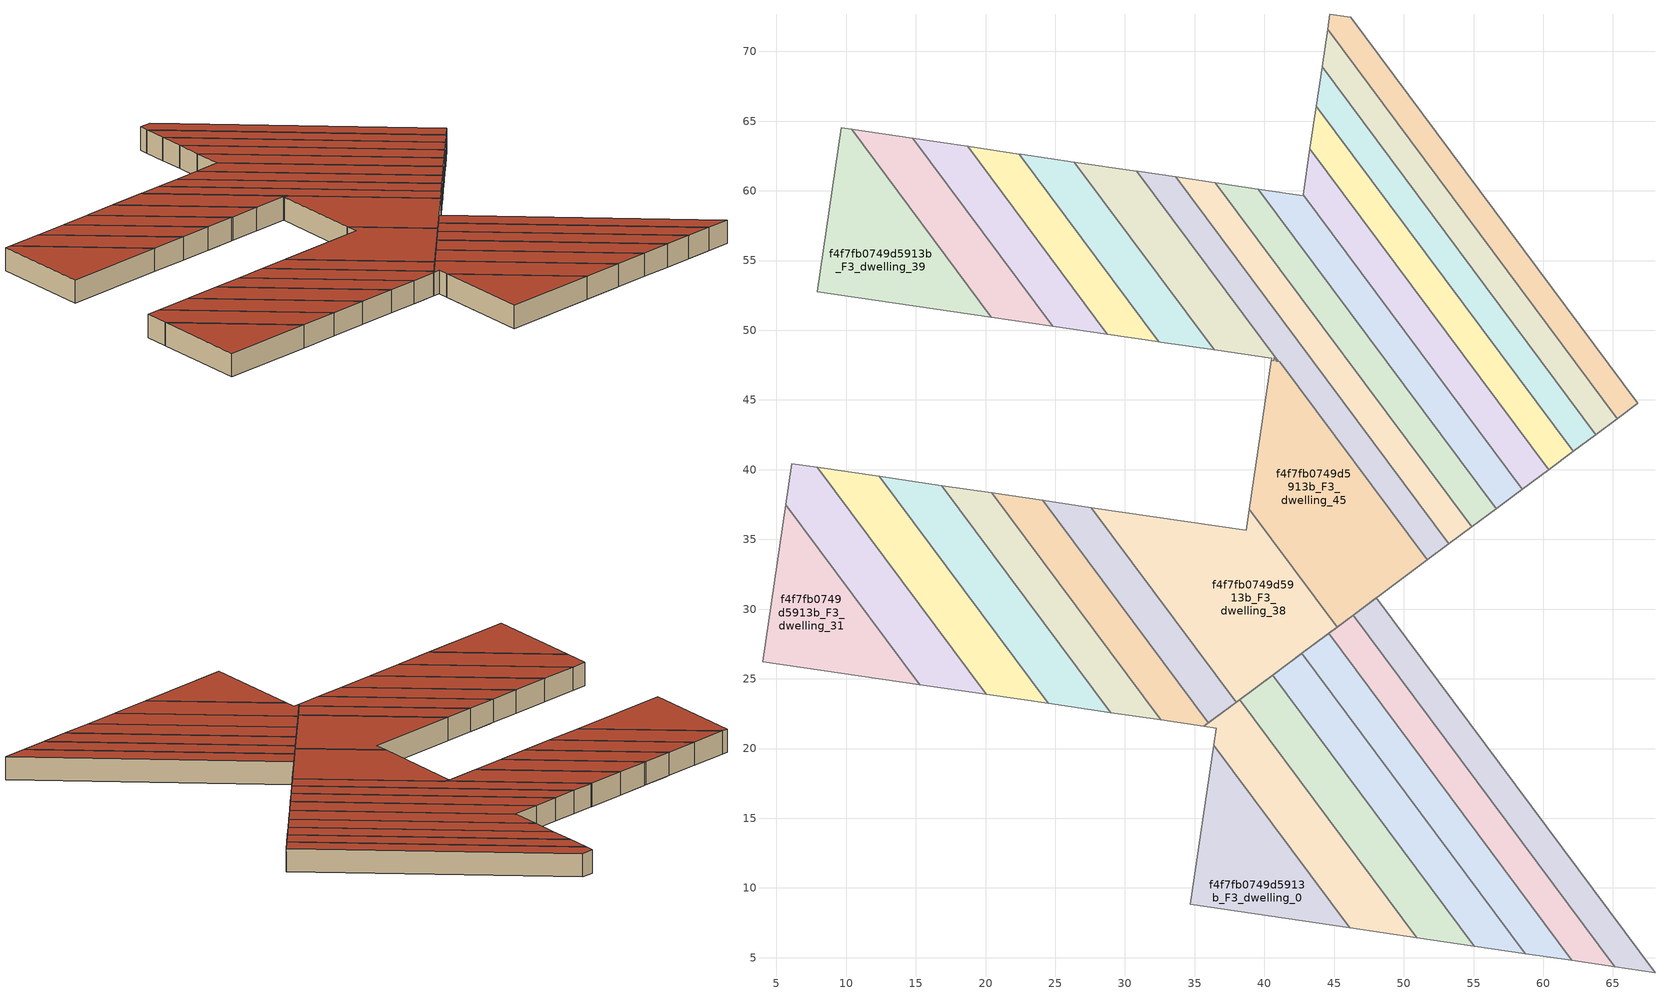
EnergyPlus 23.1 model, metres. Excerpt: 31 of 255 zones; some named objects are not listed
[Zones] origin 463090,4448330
f4f7fb0749d5913b_F3_dwelling_0
 floor to f4f7fb0749d5913b_F2_dwelling_0 (EU_floor_Construction): 36.33,20.07 45.93,7.17 34.66,8.82 z9
 floor to f4f7fb0749d5913b_F2_dwelling_1 (EU_floor_Construction): 36.35,20.25 46.11,7.14 45.93,7.17 36.33,20.07 z9
 wall adiabatic (EU_wall_Construction): 36.35,20.25 34.66,8.82 46.11,7.14 z9:12
 wall to f4f7fb0749d5913b_F3_dwelling_1 (EU_wall_Construction): 46.11,7.14 36.35,20.25 z9:12
 roof outside (EU_roof_Construction): 46.11,7.14 36.35,20.25 34.66,8.82 z12
f4f7fb0749d5913b_F3_dwelling_1
 floor to f4f7fb0749d5913b_F2_dwelling_1 (EU_floor_Construction): 38.07,23.39 50.67,6.47 46.11,7.14 36.35,20.25 36.53,21.47 35.66,21.6 z9
 floor to f4f7fb0749d5913b_F2_dwelling_2 (EU_floor_Construction): 38.23,23.51 50.94,6.43 50.67,6.47 38.07,23.39 z9
 wall adiabatic (EU_wall_Construction): 38.23,23.51 35.66,21.6 36.53,21.47 36.35,20.25 / 46.11,7.14 50.94,6.43 z9:12
 wall to f4f7fb0749d5913b_F3_dwelling_2 (EU_wall_Construction): 50.94,6.43 38.23,23.51 z9:12
 roof outside (EU_roof_Construction): 50.94,6.43 38.23,23.51 35.66,21.6 36.53,21.47 36.35,20.25 46.11,7.14 z12
f4f7fb0749d5913b_F3_dwelling_2
 floor to f4f7fb0749d5913b_F2_dwelling_2 (EU_floor_Construction): 40.38,25.11 54.69,5.88 50.94,6.43 38.23,23.51 z9
 floor adiabatic (EU_floor_Construction): 40.59,25.27 55.05,5.83 54.69,5.88 40.38,25.11 z9
 wall to f4f7fb0749d5913b_F3_dwelling_3 (EU_wall_Construction): 55.05,5.83 40.59,25.27 z9:12
 wall adiabatic (EU_wall_Construction): 50.94,6.43 55.05,5.83 / 40.59,25.27 38.23,23.51 z9:12
 roof outside (EU_roof_Construction): 55.05,5.83 40.59,25.27 38.23,23.51 50.94,6.43 z12
f4f7fb0749d5913b_F3_dwelling_3
 floor adiabatic (EU_floor_Construction): 42.43,26.64 58.28,5.36 55.05,5.83 40.59,25.27 z9
 floor to f4f7fb0749d5913b_F2_dwelling_4 (EU_floor_Construction): 42.69,26.83 58.71,5.29 58.28,5.36 42.43,26.64 z9
 wall to f4f7fb0749d5913b_F3_dwelling_4 (EU_wall_Construction): 58.72,5.29 42.69,26.83 z9:12
 wall adiabatic (EU_wall_Construction): 55.05,5.83 58.72,5.29 / 42.69,26.83 40.59,25.27 z9:12
 roof outside (EU_roof_Construction): 58.72,5.29 42.69,26.83 40.59,25.27 55.05,5.83 z12
f4f7fb0749d5913b_F3_dwelling_31
 floor to f4f7fb0749d5913b_F2_dwelling_32 (EU_floor_Construction): 5.66,37.49 15.27,24.59 4,26.24 z9
 wall adiabatic (EU_wall_Construction): 5.66,37.49 4,26.24 15.27,24.59 z9:12
 wall to f4f7fb0749d5913b_F3_dwelling_32 (EU_wall_Construction): 15.27,24.59 5.66,37.49 z9:12
 roof outside (EU_roof_Construction): 15.27,24.59 5.66,37.49 4,26.24 z12
f4f7fb0749d5913b_F3_dwelling_32
 floor to f4f7fb0749d5913b_F2_dwelling_33 (EU_floor_Construction): 7.92,40.17 20.04,23.89 15.27,24.59 5.66,37.49 6.1,40.43 z9
 wall adiabatic (EU_wall_Construction): 15.27,24.59 20.04,23.89 / 7.92,40.17 6.1,40.43 5.66,37.49 z9:12
 wall to f4f7fb0749d5913b_F3_dwelling_33 (EU_wall_Construction): 20.04,23.89 7.92,40.17 z9:12
 roof outside (EU_roof_Construction): 20.04,23.89 7.92,40.17 6.1,40.43 5.66,37.49 15.27,24.59 z12
f4f7fb0749d5913b_F3_dwelling_33
 floor to f4f7fb0749d5913b_F2_dwelling_34 (EU_floor_Construction): 12.39,39.51 24.5,23.23 20.04,23.89 7.92,40.17 z9
 wall adiabatic (EU_wall_Construction): 12.39,39.51 7.92,40.17 / 20.04,23.89 24.5,23.23 z9:12
 wall to f4f7fb0749d5913b_F3_dwelling_34 (EU_wall_Construction): 24.5,23.23 12.39,39.51 z9:12
 roof outside (EU_roof_Construction): 24.5,23.23 12.39,39.51 7.92,40.17 20.04,23.89 z12
f4f7fb0749d5913b_F3_dwelling_34
 floor to f4f7fb0749d5913b_F2_dwelling_35 (EU_floor_Construction): 16.85,38.86 28.97,22.58 24.5,23.23 12.39,39.51 z9
 wall adiabatic (EU_wall_Construction): 16.85,38.86 12.39,39.51 / 24.5,23.23 28.97,22.58 z9:12
 wall to f4f7fb0749d5913b_F3_dwelling_35 (EU_wall_Construction): 28.97,22.58 16.85,38.86 z9:12
 roof outside (EU_roof_Construction): 28.97,22.58 16.85,38.86 12.39,39.51 24.5,23.23 z12
f4f7fb0749d5913b_F3_dwelling_35
 floor to f4f7fb0749d5913b_F2_dwelling_36 (EU_floor_Construction): 20.45,38.33 32.56,22.05 28.97,22.58 16.85,38.86 z9
 wall adiabatic (EU_wall_Construction): 20.45,38.33 16.85,38.86 / 28.97,22.58 32.56,22.05 z9:12
 wall to f4f7fb0749d5913b_F3_dwelling_36 (EU_wall_Construction): 32.56,22.05 20.45,38.33 z9:12
 roof outside (EU_roof_Construction): 32.56,22.05 20.45,38.33 16.85,38.86 28.97,22.58 z12
f4f7fb0749d5913b_F3_dwelling_36
 floor to f4f7fb0749d5913b_F2_dwelling_37 (EU_floor_Construction): 24.09,37.8 35.97,21.83 35.66,21.6 33.19,21.96 21.08,38.24 z9
 floor to f4f7fb0749d5913b_F2_dwelling_36 (EU_floor_Construction): 21.08,38.24 33.19,21.96 32.56,22.05 20.45,38.33 z9
 wall adiabatic (EU_wall_Construction): 24.09,37.8 20.45,38.33 / 32.56,22.05 35.66,21.6 35.97,21.83 z9:12
 wall to f4f7fb0749d5913b_F3_dwelling_37 (EU_wall_Construction): 35.97,21.83 24.09,37.8 z9:12
 roof outside (EU_roof_Construction): 35.97,21.83 24.09,37.8 20.45,38.33 32.56,22.05 35.66,21.6 z12
f4f7fb0749d5913b_F3_dwelling_37
 floor to f4f7fb0749d5913b_F2_dwelling_38 (EU_floor_Construction): 27.59,37.28 37.98,23.33 36.21,22.01 24.51,37.74 z9
 floor to f4f7fb0749d5913b_F2_dwelling_37 (EU_floor_Construction): 24.51,37.74 36.21,22.01 35.97,21.83 24.09,37.8 z9
 wall adiabatic (EU_wall_Construction): 27.59,37.28 24.09,37.8 / 35.97,21.83 37.98,23.33 z9:12
 wall to f4f7fb0749d5913b_F3_dwelling_38 (EU_wall_Construction): 37.98,23.33 27.59,37.28 z9:12
 roof outside (EU_roof_Construction): 37.98,23.33 27.59,37.28 24.09,37.8 35.97,21.83 z12
f4f7fb0749d5913b_F3_dwelling_38
 floor to f4f7fb0749d5913b_F2_dwelling_39 (EU_floor_Construction): 38.92,37.15 45.21,28.71 42.69,26.83 42.62,26.78 39.63,24.56 39.6,24.53 39.51,24.46 30.25,36.89 30.47,36.86 38.7,35.66 z9
 floor to f4f7fb0749d5913b_F2_dwelling_38 (EU_floor_Construction): 30.25,36.89 39.51,24.46 37.98,23.33 27.6,37.28 z9
 wall adiabatic (EU_wall_Construction): 38.92,37.15 38.7,35.66 27.59,37.28 / 37.98,23.33 42.6,26.77 42.69,26.83 45.21,28.71 z9:12
 wall to f4f7fb0749d5913b_F3_dwelling_45 (EU_wall_Construction): 45.21,28.71 38.92,37.15 z9:12
 roof outside (EU_roof_Construction): 42.6,26.77 42.69,26.83 45.21,28.71 38.92,37.15 38.7,35.66 27.59,37.28 37.98,23.33 z12
f4f7fb0749d5913b_F3_dwelling_39
 floor to f4f7fb0749d5913b_F2_dwelling_40 (EU_floor_Construction): 10.39,64.41 20.41,50.94 7.92,52.78 9.65,64.51 z9
 wall adiabatic (EU_wall_Construction): 10.39,64.41 9.65,64.51 7.92,52.78 20.41,50.94 z9:12
 wall to f4f7fb0749d5913b_F3_dwelling_40 (EU_wall_Construction): 20.41,50.94 10.39,64.41 z9:12
 roof outside (EU_roof_Construction): 20.41,50.94 10.39,64.41 9.65,64.51 7.92,52.78 z12
f4f7fb0749d5913b_F3_dwelling_4
 floor to f4f7fb0749d5913b_F2_dwelling_4 (EU_floor_Construction): 44.31,28.04 61.55,4.88 58.71,5.29 42.69,26.83 z9
 floor to f4f7fb0749d5913b_F2_dwelling_5 (EU_floor_Construction): 44.6,28.25 62.05,4.8 61.55,4.88 44.31,28.04 z9
 wall to f4f7fb0749d5913b_F3_dwelling_5 (EU_wall_Construction): 62.05,4.8 44.6,28.25 z9:12
 wall adiabatic (EU_wall_Construction): 58.72,5.29 62.05,4.8 / 44.6,28.25 42.69,26.83 z9:12
 roof outside (EU_roof_Construction): 62.05,4.8 44.6,28.25 42.69,26.83 58.72,5.29 z12
f4f7fb0749d5913b_F3_dwelling_40
 floor to f4f7fb0749d5913b_F2_dwelling_41 (EU_floor_Construction): 14.78,63.76 24.8,50.3 20.41,50.94 10.39,64.41 z9
 wall adiabatic (EU_wall_Construction): 14.78,63.76 10.39,64.41 / 20.41,50.94 24.8,50.3 z9:12
 wall to f4f7fb0749d5913b_F3_dwelling_41 (EU_wall_Construction): 24.8,50.3 14.78,63.76 z9:12
 roof outside (EU_roof_Construction): 24.8,50.3 14.78,63.76 10.39,64.41 20.41,50.94 z12
f4f7fb0749d5913b_F3_dwelling_41
 floor to f4f7fb0749d5913b_F2_dwelling_42 (EU_floor_Construction): 18.71,63.18 28.73,49.72 25.99,50.12 15.97,63.59 z9
 floor to f4f7fb0749d5913b_F2_dwelling_41 (EU_floor_Construction): 15.97,63.59 25.99,50.12 24.8,50.3 14.78,63.76 z9
 wall adiabatic (EU_wall_Construction): 18.71,63.18 14.78,63.76 / 24.8,50.3 28.73,49.72 z9:12
 wall to f4f7fb0749d5913b_F3_dwelling_42 (EU_wall_Construction): 28.73,49.72 18.71,63.18 z9:12
 roof outside (EU_roof_Construction): 28.73,49.72 18.71,63.18 14.78,63.76 24.8,50.3 z12
f4f7fb0749d5913b_F3_dwelling_42
 floor to f4f7fb0749d5913b_F2_dwelling_43 (EU_floor_Construction): 22.41,62.64 32.43,49.18 29.36,49.63 19.34,63.09 z9
 floor to f4f7fb0749d5913b_F2_dwelling_42 (EU_floor_Construction): 19.34,63.09 29.36,49.63 28.73,49.72 18.71,63.18 z9
 wall adiabatic (EU_wall_Construction): 22.41,62.64 18.71,63.18 / 28.73,49.72 32.43,49.18 z9:12
 wall to f4f7fb0749d5913b_F3_dwelling_43 (EU_wall_Construction): 32.43,49.18 22.41,62.64 z9:12
 roof outside (EU_roof_Construction): 32.43,49.18 22.41,62.64 18.71,63.18 28.73,49.72 z12
f4f7fb0749d5913b_F3_dwelling_43
 floor to f4f7fb0749d5913b_F2_dwelling_43 (EU_floor_Construction): 23.11,62.54 33.13,49.08 32.43,49.18 22.41,62.64 22.55,62.62 z9
 floor adiabatic (EU_floor_Construction): 26.37,62.06 36.39,48.6 32.43,49.18 33.13,49.08 23.11,62.54 z9
 wall adiabatic (EU_wall_Construction): 32.43,49.18 32.57,49.16 36.39,48.6 / 26.37,62.06 22.55,62.62 22.41,62.64 z9:12
 wall to f4f7fb0749d5913b_F3_dwelling_44 (EU_wall_Construction): 36.39,48.6 26.37,62.06 z9:12
 roof outside (EU_roof_Construction): 36.39,48.6 26.37,62.06 22.55,62.62 22.41,62.64 32.43,49.18 32.57,49.16 z12
f4f7fb0749d5913b_F3_dwelling_44
 floor to f4f7fb0749d5913b_F2_dwelling_45 (EU_floor_Construction): 30.84,61.41 40.99,47.77 40.9,47.79 40.69,48.06 40.65,47.82 40.5,47.84 40.53,47.99 36.95,48.52 26.93,61.98 z9
 floor to f4f7fb0749d5913b_F2_dwelling_44 (EU_floor_Construction): 26.93,61.98 36.95,48.52 36.39,48.6 26.37,62.06 z9
 wall to f4f7fb0749d5913b_F3_dwelling_45 (EU_wall_Construction): 40.5,47.84 40.65,47.82 40.69,48.06 40.9,47.79 z9:12
 wall adiabatic (EU_wall_Construction): 36.39,48.6 40.53,47.99 40.5,47.84 / 30.84,61.41 26.37,62.06 / 40.9,47.79 40.99,47.77 z9:12
 wall to f4f7fb0749d5913b_F3_dwelling_46 (EU_wall_Construction): 40.99,47.77 30.84,61.41 z9:12
 roof outside (EU_roof_Construction): 40.99,47.77 30.84,61.41 26.37,62.06 36.39,48.6 40.53,47.99 40.5,47.84 40.65,47.82 40.69,48.06 40.9,47.79 z12
f4f7fb0749d5913b_F3_dwelling_45
 floor to f4f7fb0749d5913b_F2_dwelling_46 (EU_floor_Construction): 41.1,47.75 51.69,33.53 46.21,29.45 39.18,38.9 40.5,47.84 40.65,47.82 40.69,48.06 40.9,47.79 z9
 floor to f4f7fb0749d5913b_F2_dwelling_39 (EU_floor_Construction): 39.18,38.9 46.21,29.45 45.21,28.71 38.92,37.15 z9
 wall adiabatic (EU_wall_Construction): 41.1,47.75 40.9,47.79 / 45.21,28.71 51.69,33.53 / 40.5,47.84 38.92,37.15 z9:12
 wall to f4f7fb0749d5913b_F3_dwelling_46 (EU_wall_Construction): 51.69,33.53 41.1,47.75 z9:12
 roof outside (EU_roof_Construction): 51.69,33.53 41.1,47.75 40.9,47.79 40.69,48.06 40.65,47.82 40.5,47.84 38.92,37.15 45.21,28.71 z12
f4f7fb0749d5913b_F3_dwelling_46
 floor to f4f7fb0749d5913b_F2_dwelling_47 (EU_floor_Construction): 41.1,47.75 40.99,47.77 30.84,61.41 30.96,61.39 33.64,61 53.23,34.68 51.69,33.53 z9
 wall adiabatic (EU_wall_Construction): 33.64,61 30.96,61.39 30.84,61.41 / 51.69,33.53 53.23,34.68 / 40.99,47.77 41.1,47.75 z9:12
 wall to f4f7fb0749d5913b_F3_dwelling_47 (EU_wall_Construction): 53.23,34.68 33.64,61 z9:12
 roof outside (EU_roof_Construction): 53.23,34.68 33.64,61 30.96,61.39 30.84,61.41 40.99,47.77 41.1,47.75 51.69,33.53 z12
f4f7fb0749d5913b_F3_dwelling_47
 floor to f4f7fb0749d5913b_F2_dwelling_48 (EU_floor_Construction): 36.49,60.58 54.86,35.89 53.23,34.68 33.64,61 z9
 wall adiabatic (EU_wall_Construction): 36.49,60.58 33.64,61 / 53.23,34.68 54.86,35.89 z9:12
 wall to f4f7fb0749d5913b_F3_dwelling_48 (EU_wall_Construction): 54.86,35.89 36.49,60.58 z9:12
 roof outside (EU_roof_Construction): 54.86,35.89 36.49,60.58 33.64,61 53.23,34.68 z12
f4f7fb0749d5913b_F3_dwelling_48
 floor to f4f7fb0749d5913b_F2_dwelling_49 (EU_floor_Construction): 39.54,60.13 56.61,37.2 54.86,35.89 36.49,60.58 z9
 wall adiabatic (EU_wall_Construction): 39.54,60.13 36.49,60.58 / 54.86,35.89 56.61,37.2 z9:12
 wall to f4f7fb0749d5913b_F3_dwelling_49 (EU_wall_Construction): 56.61,37.2 39.54,60.13 z9:12
 roof outside (EU_roof_Construction): 56.61,37.2 39.54,60.13 36.49,60.58 54.86,35.89 z12
f4f7fb0749d5913b_F3_dwelling_49
 floor to f4f7fb0749d5913b_F2_dwelling_50 (EU_floor_Construction): 42.78,59.74 58.51,38.61 56.61,37.2 39.54,60.13 42.77,59.66 z9
 wall adiabatic (EU_wall_Construction): 56.61,37.2 58.51,38.61 / 42.78,59.74 42.77,59.66 39.54,60.13 z9:12
 wall to f4f7fb0749d5913b_F3_dwelling_50 (EU_wall_Construction): 58.51,38.61 42.78,59.74 z9:12
 roof outside (EU_roof_Construction): 58.51,38.61 42.78,59.74 42.77,59.66 39.54,60.13 56.61,37.2 z12
f4f7fb0749d5913b_F3_dwelling_5
 floor to f4f7fb0749d5913b_F2_dwelling_5 (EU_floor_Construction): 46.05,29.33 64.57,4.43 62.05,4.8 44.6,28.25 z9
 floor to f4f7fb0749d5913b_F2_dwelling_6 (EU_floor_Construction): 46.37,29.57 65.14,4.35 64.57,4.43 46.05,29.33 z9
 wall to f4f7fb0749d5913b_F3_dwelling_6 (EU_wall_Construction): 65.14,4.35 46.37,29.57 z9:12
 wall adiabatic (EU_wall_Construction): 62.05,4.8 65.14,4.35 / 46.37,29.57 44.6,28.25 z9:12
 roof outside (EU_roof_Construction): 65.14,4.35 46.37,29.57 44.6,28.25 62.05,4.8 z12
f4f7fb0749d5913b_F3_dwelling_50
 floor to f4f7fb0749d5913b_F2_dwelling_51 (EU_floor_Construction): 43.27,63.03 60.4,40.01 58.51,38.61 42.78,59.74 z9
 wall adiabatic (EU_wall_Construction): 43.27,63.03 42.78,59.74 / 58.51,38.61 60.4,40.01 z9:12
 wall to f4f7fb0749d5913b_F3_dwelling_51 (EU_wall_Construction): 60.4,40.01 43.27,63.03 z9:12
 roof outside (EU_roof_Construction): 60.4,40.01 43.27,63.03 42.78,59.74 58.51,38.61 z12
f4f7fb0749d5913b_F3_dwelling_51
 floor to f4f7fb0749d5913b_F2_dwelling_52 (EU_floor_Construction): 43.72,66.07 62.14,41.31 60.4,40.01 43.27,63.03 z9
 wall adiabatic (EU_wall_Construction): 43.72,66.07 43.27,63.03 / 60.4,40.01 62.14,41.31 z9:12
 wall to f4f7fb0749d5913b_F3_dwelling_52 (EU_wall_Construction): 62.14,41.31 43.72,66.07 z9:12
 roof outside (EU_roof_Construction): 62.14,41.31 43.72,66.07 43.27,63.03 60.4,40.01 z12
f4f7fb0749d5913b_F3_dwelling_52
 floor to f4f7fb0749d5913b_F2_dwelling_53 (EU_floor_Construction): 44.14,68.91 63.77,42.52 62.14,41.31 43.72,66.07 z9
 wall adiabatic (EU_wall_Construction): 44.14,68.91 43.72,66.07 / 62.14,41.31 63.77,42.52 z9:12
 wall to f4f7fb0749d5913b_F3_dwelling_53 (EU_wall_Construction): 63.77,42.52 44.14,68.91 z9:12
 roof outside (EU_roof_Construction): 63.77,42.52 44.14,68.91 43.72,66.07 62.14,41.31 z12
f4f7fb0749d5913b_F3_dwelling_53
 floor to f4f7fb0749d5913b_F2_dwelling_54 (EU_floor_Construction): 44.53,71.58 65.31,43.67 63.77,42.52 44.14,68.91 z9
 wall adiabatic (EU_wall_Construction): 44.53,71.58 44.14,68.91 / 63.77,42.52 65.31,43.67 z9:12
 wall to f4f7fb0749d5913b_F3_dwelling_54 (EU_wall_Construction): 65.31,43.67 44.53,71.58 z9:12
 roof outside (EU_roof_Construction): 65.31,43.67 44.53,71.58 44.14,68.91 63.77,42.52 z12
f4f7fb0749d5913b_F3_dwelling_54
 floor to f4f7fb0749d5913b_F2_dwelling_55 (EU_floor_Construction): 46.19,72.44 66.79,44.77 65.31,43.67 44.53,71.58 44.69,72.66 z9
 wall adiabatic (EU_wall_Construction): 65.31,43.67 66.79,44.77 / 46.19,72.44 44.69,72.66 44.53,71.58 z9:12
 wall to f4f7fb0749d5913b_F3_dwelling_55 (EU_wall_Construction): 66.79,44.77 46.19,72.44 z9:12
 roof outside (EU_roof_Construction): 66.79,44.77 46.19,72.44 44.69,72.66 44.53,71.58 65.31,43.67 z12
f4f7fb0749d5913b_F3_dwelling_6
 floor to f4f7fb0749d5913b_F2_dwelling_6 (EU_floor_Construction): 47.67,30.54 67.4,4.02 65.14,4.35 46.37,29.57 z9
 floor to f4f7fb0749d5913b_F2_dwelling_7 (EU_floor_Construction): 48.02,30.8 68.02,3.93 67.4,4.02 47.67,30.54 z9
 wall to f4f7fb0749d5913b_F3_dwelling_7 (EU_wall_Construction): 68.02,3.93 48.02,30.8 z9:12
 wall adiabatic (EU_wall_Construction): 65.14,4.35 68.02,3.93 / 48.02,30.8 46.37,29.57 z9:12
 roof outside (EU_roof_Construction): 68.02,3.93 48.02,30.8 46.37,29.57 65.14,4.35 z12
[Building]
EU S2 Campaign: North Axis=0; Terrain=City; Solar Distribution=FullExterior
[Site:Location]
Yerevan-Zvartnots.Intl.AP: Latitude=40.15; Longitude=44.383; Time Zone=4; Elevation=854
[SizingPeriod:WeatherFileDays]
AnnualSizingPeriod: Begin Month=1; Begin Day of Month=1; End Month=12; End Day of Month=31; Day of Week for Start Day=Monday; Use Weather File Daylight Saving Period=No; Use Weather File Rain and Snow Indicators=No
[MATERIAL]
EU_InternalMass_Material: Roughness=MediumRough; Thickness=0.1; Conductivity=1; Density=1800; Specific Heat=900; Thermal Absorptance=0.9; Solar Absorptance=0.7; Visible Absorptance=0.7
[MATERIAL:NOMASS] Roughness=MediumRough; Thermal Absorptance=0.9; Solar Absorptance=0.7; Visible Absorptance=0.7
Name | Thermal Resistance
EU_wall_NoMass | 1.08488
EU_roof_NoMass | 1.50123
EU_floor_NoMass | 0.493739
[CONSTRUCTION]
EU_wall_Construction: EU_wall_NoMass
EU_roof_Construction: EU_roof_NoMass
EU_floor_Construction: EU_floor_NoMass
EU_InternalMass_Construction: EU_InternalMass_Material
[ZONE] Type=1; Multiplier=1; Ceiling Height=autocalculate; Floor Area=autocalculate; Part of Total Floor Area=Yes
Name | Volume
f4f7fb0749d5913b_F3_dwelling_0 | 200.571
f4f7fb0749d5913b_F3_dwelling_1 | 200.555
f4f7fb0749d5913b_F3_dwelling_2 | 200.55
f4f7fb0749d5913b_F3_dwelling_3 | 200.535
f4f7fb0749d5913b_F3_dwelling_31 | 194.309
f4f7fb0749d5913b_F3_dwelling_32 | 194.268
f4f7fb0749d5913b_F3_dwelling_33 | 194.323
f4f7fb0749d5913b_F3_dwelling_34 | 194.274
f4f7fb0749d5913b_F3_dwelling_35 | 156.399
f4f7fb0749d5913b_F3_dwelling_36 | 158.321
f4f7fb0749d5913b_F3_dwelling_37 | 140.235
f4f7fb0749d5913b_F3_dwelling_38 | 351.879
f4f7fb0749d5913b_F3_dwelling_39 | 237.947
f4f7fb0749d5913b_F3_dwelling_4 | 200.552
f4f7fb0749d5913b_F3_dwelling_40 | 158.024
f4f7fb0749d5913b_F3_dwelling_41 | 141.372
f4f7fb0749d5913b_F3_dwelling_42 | 133.117
f4f7fb0749d5913b_F3_dwelling_43 | 142.354
f4f7fb0749d5913b_F3_dwelling_44 | 160.897
f4f7fb0749d5913b_F3_dwelling_45 | 352.457
f4f7fb0749d5913b_F3_dwelling_46 | 198.592
f4f7fb0749d5913b_F3_dwelling_47 | 194.255
f4f7fb0749d5913b_F3_dwelling_48 | 194.307
f4f7fb0749d5913b_F3_dwelling_49 | 194.252
f4f7fb0749d5913b_F3_dwelling_5 | 200.59
f4f7fb0749d5913b_F3_dwelling_50 | 194.317
f4f7fb0749d5913b_F3_dwelling_51 | 194.247
f4f7fb0749d5913b_F3_dwelling_52 | 194.31
f4f7fb0749d5913b_F3_dwelling_53 | 194.285
f4f7fb0749d5913b_F3_dwelling_54 | 194.334
f4f7fb0749d5913b_F3_dwelling_6 | 200.538
[INTERNALMASS] Construction=EU_InternalMass_Construction
Name | Zone or ZoneList | Surface Area
f4f7fb0749d5913b_F3_dwelling_0_EU_InternalMass | f4f7fb0749d5913b_F3_dwelling_0 | 66.8571
f4f7fb0749d5913b_F3_dwelling_1_EU_InternalMass | f4f7fb0749d5913b_F3_dwelling_1 | 66.8514
f4f7fb0749d5913b_F3_dwelling_2_EU_InternalMass | f4f7fb0749d5913b_F3_dwelling_2 | 66.8503
f4f7fb0749d5913b_F3_dwelling_3_EU_InternalMass | f4f7fb0749d5913b_F3_dwelling_3 | 66.8453
f4f7fb0749d5913b_F3_dwelling_4_EU_InternalMass | f4f7fb0749d5913b_F3_dwelling_4 | 66.8507
f4f7fb0749d5913b_F3_dwelling_5_EU_InternalMass | f4f7fb0749d5913b_F3_dwelling_5 | 66.8632
f4f7fb0749d5913b_F3_dwelling_6_EU_InternalMass | f4f7fb0749d5913b_F3_dwelling_6 | 66.8462
f4f7fb0749d5913b_F3_dwelling_31_EU_InternalMass | f4f7fb0749d5913b_F3_dwelling_31 | 64.7697
f4f7fb0749d5913b_F3_dwelling_32_EU_InternalMass | f4f7fb0749d5913b_F3_dwelling_32 | 64.7561
f4f7fb0749d5913b_F3_dwelling_33_EU_InternalMass | f4f7fb0749d5913b_F3_dwelling_33 | 64.7741
f4f7fb0749d5913b_F3_dwelling_34_EU_InternalMass | f4f7fb0749d5913b_F3_dwelling_34 | 64.7579
f4f7fb0749d5913b_F3_dwelling_35_EU_InternalMass | f4f7fb0749d5913b_F3_dwelling_35 | 52.1426
f4f7fb0749d5913b_F3_dwelling_36_EU_InternalMass | f4f7fb0749d5913b_F3_dwelling_36 | 52.7723
f4f7fb0749d5913b_F3_dwelling_37_EU_InternalMass | f4f7fb0749d5913b_F3_dwelling_37 | 46.7396
f4f7fb0749d5913b_F3_dwelling_38_EU_InternalMass | f4f7fb0749d5913b_F3_dwelling_38 | 117.295
f4f7fb0749d5913b_F3_dwelling_39_EU_InternalMass | f4f7fb0749d5913b_F3_dwelling_39 | 79.3176
f4f7fb0749d5913b_F3_dwelling_40_EU_InternalMass | f4f7fb0749d5913b_F3_dwelling_40 | 52.6789
f4f7fb0749d5913b_F3_dwelling_41_EU_InternalMass | f4f7fb0749d5913b_F3_dwelling_41 | 47.1259
f4f7fb0749d5913b_F3_dwelling_42_EU_InternalMass | f4f7fb0749d5913b_F3_dwelling_42 | 44.3706
f4f7fb0749d5913b_F3_dwelling_43_EU_InternalMass | f4f7fb0749d5913b_F3_dwelling_43 | 47.4522
f4f7fb0749d5913b_F3_dwelling_44_EU_InternalMass | f4f7fb0749d5913b_F3_dwelling_44 | 53.6268
f4f7fb0749d5913b_F3_dwelling_45_EU_InternalMass | f4f7fb0749d5913b_F3_dwelling_45 | 117.474
f4f7fb0749d5913b_F3_dwelling_46_EU_InternalMass | f4f7fb0749d5913b_F3_dwelling_46 | 66.2029
f4f7fb0749d5913b_F3_dwelling_47_EU_InternalMass | f4f7fb0749d5913b_F3_dwelling_47 | 64.7515
f4f7fb0749d5913b_F3_dwelling_48_EU_InternalMass | f4f7fb0749d5913b_F3_dwelling_48 | 64.769
f4f7fb0749d5913b_F3_dwelling_49_EU_InternalMass | f4f7fb0749d5913b_F3_dwelling_49 | 64.7507
f4f7fb0749d5913b_F3_dwelling_50_EU_InternalMass | f4f7fb0749d5913b_F3_dwelling_50 | 64.7724
f4f7fb0749d5913b_F3_dwelling_51_EU_InternalMass | f4f7fb0749d5913b_F3_dwelling_51 | 64.7493
f4f7fb0749d5913b_F3_dwelling_52_EU_InternalMass | f4f7fb0749d5913b_F3_dwelling_52 | 64.7703
f4f7fb0749d5913b_F3_dwelling_53_EU_InternalMass | f4f7fb0749d5913b_F3_dwelling_53 | 64.7615
f4f7fb0749d5913b_F3_dwelling_54_EU_InternalMass | f4f7fb0749d5913b_F3_dwelling_54 | 64.7782
[OTHEREQUIPMENT] Fuel Type=Electricity; Design Level Calculation Method=Watts/Area; Power per Zone Floor Area=1; Fraction Latent=0; Fraction Radiant=0; Fraction Lost=0; Carbon Dioxide Generation Rate=0; EndUse Subcategory=EU_Step8_InternalGains
Name | Zone or ZoneList or Space or SpaceList | Schedule
EU_Step8_InternalGain_f4f7fb0749d5913b_F3_dwelling_0_f000 | f4f7fb0749d5913b_F3_dwelling_0 | EU_Step8_GainSchedule_f4f7fb0749d5913b_F3_dwelling_0_f000
EU_Step8_InternalGain_f4f7fb0749d5913b_F3_dwelling_1_f000 | f4f7fb0749d5913b_F3_dwelling_1 | EU_Step8_GainSchedule_f4f7fb0749d5913b_F3_dwelling_1_f000
EU_Step8_InternalGain_f4f7fb0749d5913b_F3_dwelling_2_f000 | f4f7fb0749d5913b_F3_dwelling_2 | EU_Step8_GainSchedule_f4f7fb0749d5913b_F3_dwelling_2_f000
EU_Step8_InternalGain_f4f7fb0749d5913b_F3_dwelling_3_f000 | f4f7fb0749d5913b_F3_dwelling_3 | EU_Step8_GainSchedule_f4f7fb0749d5913b_F3_dwelling_3_f000
EU_Step8_InternalGain_f4f7fb0749d5913b_F3_dwelling_4_f000 | f4f7fb0749d5913b_F3_dwelling_4 | EU_Step8_GainSchedule_f4f7fb0749d5913b_F3_dwelling_4_f000
EU_Step8_InternalGain_f4f7fb0749d5913b_F3_dwelling_5_f000 | f4f7fb0749d5913b_F3_dwelling_5 | EU_Step8_GainSchedule_f4f7fb0749d5913b_F3_dwelling_5_f000
EU_Step8_InternalGain_f4f7fb0749d5913b_F3_dwelling_6_f000 | f4f7fb0749d5913b_F3_dwelling_6 | EU_Step8_GainSchedule_f4f7fb0749d5913b_F3_dwelling_6_f000
EU_Step8_InternalGain_f4f7fb0749d5913b_F3_dwelling_31_f000 | f4f7fb0749d5913b_F3_dwelling_31 | EU_Step8_GainSchedule_f4f7fb0749d5913b_F3_dwelling_31_f000
EU_Step8_InternalGain_f4f7fb0749d5913b_F3_dwelling_32_f000 | f4f7fb0749d5913b_F3_dwelling_32 | EU_Step8_GainSchedule_f4f7fb0749d5913b_F3_dwelling_32_f000
EU_Step8_InternalGain_f4f7fb0749d5913b_F3_dwelling_33_f000 | f4f7fb0749d5913b_F3_dwelling_33 | EU_Step8_GainSchedule_f4f7fb0749d5913b_F3_dwelling_33_f000
EU_Step8_InternalGain_f4f7fb0749d5913b_F3_dwelling_34_f000 | f4f7fb0749d5913b_F3_dwelling_34 | EU_Step8_GainSchedule_f4f7fb0749d5913b_F3_dwelling_34_f000
EU_Step8_InternalGain_f4f7fb0749d5913b_F3_dwelling_35_f000 | f4f7fb0749d5913b_F3_dwelling_35 | EU_Step8_GainSchedule_f4f7fb0749d5913b_F3_dwelling_35_f000
EU_Step8_InternalGain_f4f7fb0749d5913b_F3_dwelling_36_f000 | f4f7fb0749d5913b_F3_dwelling_36 | EU_Step8_GainSchedule_f4f7fb0749d5913b_F3_dwelling_36_f000
EU_Step8_InternalGain_f4f7fb0749d5913b_F3_dwelling_37_f000 | f4f7fb0749d5913b_F3_dwelling_37 | EU_Step8_GainSchedule_f4f7fb0749d5913b_F3_dwelling_37_f000
EU_Step8_InternalGain_f4f7fb0749d5913b_F3_dwelling_38_f000 | f4f7fb0749d5913b_F3_dwelling_38 | EU_Step8_GainSchedule_f4f7fb0749d5913b_F3_dwelling_38_f000
EU_Step8_InternalGain_f4f7fb0749d5913b_F3_dwelling_39_f000 | f4f7fb0749d5913b_F3_dwelling_39 | EU_Step8_GainSchedule_f4f7fb0749d5913b_F3_dwelling_39_f000
EU_Step8_InternalGain_f4f7fb0749d5913b_F3_dwelling_40_f000 | f4f7fb0749d5913b_F3_dwelling_40 | EU_Step8_GainSchedule_f4f7fb0749d5913b_F3_dwelling_40_f000
EU_Step8_InternalGain_f4f7fb0749d5913b_F3_dwelling_41_f000 | f4f7fb0749d5913b_F3_dwelling_41 | EU_Step8_GainSchedule_f4f7fb0749d5913b_F3_dwelling_41_f000
EU_Step8_InternalGain_f4f7fb0749d5913b_F3_dwelling_42_f000 | f4f7fb0749d5913b_F3_dwelling_42 | EU_Step8_GainSchedule_f4f7fb0749d5913b_F3_dwelling_42_f000
EU_Step8_InternalGain_f4f7fb0749d5913b_F3_dwelling_43_f000 | f4f7fb0749d5913b_F3_dwelling_43 | EU_Step8_GainSchedule_f4f7fb0749d5913b_F3_dwelling_43_f000
EU_Step8_InternalGain_f4f7fb0749d5913b_F3_dwelling_44_f000 | f4f7fb0749d5913b_F3_dwelling_44 | EU_Step8_GainSchedule_f4f7fb0749d5913b_F3_dwelling_44_f000
EU_Step8_InternalGain_f4f7fb0749d5913b_F3_dwelling_45_f000 | f4f7fb0749d5913b_F3_dwelling_45 | EU_Step8_GainSchedule_f4f7fb0749d5913b_F3_dwelling_45_f000
EU_Step8_InternalGain_f4f7fb0749d5913b_F3_dwelling_46_f000 | f4f7fb0749d5913b_F3_dwelling_46 | EU_Step8_GainSchedule_f4f7fb0749d5913b_F3_dwelling_46_f000
EU_Step8_InternalGain_f4f7fb0749d5913b_F3_dwelling_47_f000 | f4f7fb0749d5913b_F3_dwelling_47 | EU_Step8_GainSchedule_f4f7fb0749d5913b_F3_dwelling_47_f000
EU_Step8_InternalGain_f4f7fb0749d5913b_F3_dwelling_48_f000 | f4f7fb0749d5913b_F3_dwelling_48 | EU_Step8_GainSchedule_f4f7fb0749d5913b_F3_dwelling_48_f000
EU_Step8_InternalGain_f4f7fb0749d5913b_F3_dwelling_49_f000 | f4f7fb0749d5913b_F3_dwelling_49 | EU_Step8_GainSchedule_f4f7fb0749d5913b_F3_dwelling_49_f000
EU_Step8_InternalGain_f4f7fb0749d5913b_F3_dwelling_50_f000 | f4f7fb0749d5913b_F3_dwelling_50 | EU_Step8_GainSchedule_f4f7fb0749d5913b_F3_dwelling_50_f000
EU_Step8_InternalGain_f4f7fb0749d5913b_F3_dwelling_51_f000 | f4f7fb0749d5913b_F3_dwelling_51 | EU_Step8_GainSchedule_f4f7fb0749d5913b_F3_dwelling_51_f000
EU_Step8_InternalGain_f4f7fb0749d5913b_F3_dwelling_52_f000 | f4f7fb0749d5913b_F3_dwelling_52 | EU_Step8_GainSchedule_f4f7fb0749d5913b_F3_dwelling_52_f000
EU_Step8_InternalGain_f4f7fb0749d5913b_F3_dwelling_53_f000 | f4f7fb0749d5913b_F3_dwelling_53 | EU_Step8_GainSchedule_f4f7fb0749d5913b_F3_dwelling_53_f000
EU_Step8_InternalGain_f4f7fb0749d5913b_F3_dwelling_54_f000 | f4f7fb0749d5913b_F3_dwelling_54 | EU_Step8_GainSchedule_f4f7fb0749d5913b_F3_dwelling_54_f000
[ZONEVENTILATION:DESIGNFLOWRATE] Schedule=EU_AlwaysOn; Design Flow Rate Calculation Method=AirChanges/Hour; Air Changes per Hour=0.540096; Ventilation Type=Natural; Fan Pressure Rise=0; Fan Total Efficiency=1; Constant Term Coefficient=1; Temperature Term Coefficient=0; Velocity Term Coefficient=0; Velocity Squared Term Coefficient=0; Minimum Indoor Temperature=-100; Maximum Indoor Temperature=100; Delta Temperature=-100; Minimum Outdoor Temperature=-100; Maximum Outdoor Temperature=100; Maximum Wind Speed=40
Name | Zone or ZoneList or Space or SpaceList
EU_ConstantAir_f4f7fb0749d5913b_F3_dwelling_0 | f4f7fb0749d5913b_F3_dwelling_0
EU_ConstantAir_f4f7fb0749d5913b_F3_dwelling_1 | f4f7fb0749d5913b_F3_dwelling_1
EU_ConstantAir_f4f7fb0749d5913b_F3_dwelling_2 | f4f7fb0749d5913b_F3_dwelling_2
EU_ConstantAir_f4f7fb0749d5913b_F3_dwelling_3 | f4f7fb0749d5913b_F3_dwelling_3
EU_ConstantAir_f4f7fb0749d5913b_F3_dwelling_4 | f4f7fb0749d5913b_F3_dwelling_4
EU_ConstantAir_f4f7fb0749d5913b_F3_dwelling_5 | f4f7fb0749d5913b_F3_dwelling_5
EU_ConstantAir_f4f7fb0749d5913b_F3_dwelling_6 | f4f7fb0749d5913b_F3_dwelling_6
EU_ConstantAir_f4f7fb0749d5913b_F3_dwelling_31 | f4f7fb0749d5913b_F3_dwelling_31
EU_ConstantAir_f4f7fb0749d5913b_F3_dwelling_32 | f4f7fb0749d5913b_F3_dwelling_32
EU_ConstantAir_f4f7fb0749d5913b_F3_dwelling_33 | f4f7fb0749d5913b_F3_dwelling_33
EU_ConstantAir_f4f7fb0749d5913b_F3_dwelling_34 | f4f7fb0749d5913b_F3_dwelling_34
EU_ConstantAir_f4f7fb0749d5913b_F3_dwelling_35 | f4f7fb0749d5913b_F3_dwelling_35
EU_ConstantAir_f4f7fb0749d5913b_F3_dwelling_36 | f4f7fb0749d5913b_F3_dwelling_36
EU_ConstantAir_f4f7fb0749d5913b_F3_dwelling_37 | f4f7fb0749d5913b_F3_dwelling_37
EU_ConstantAir_f4f7fb0749d5913b_F3_dwelling_38 | f4f7fb0749d5913b_F3_dwelling_38
EU_ConstantAir_f4f7fb0749d5913b_F3_dwelling_39 | f4f7fb0749d5913b_F3_dwelling_39
EU_ConstantAir_f4f7fb0749d5913b_F3_dwelling_40 | f4f7fb0749d5913b_F3_dwelling_40
EU_ConstantAir_f4f7fb0749d5913b_F3_dwelling_41 | f4f7fb0749d5913b_F3_dwelling_41
EU_ConstantAir_f4f7fb0749d5913b_F3_dwelling_42 | f4f7fb0749d5913b_F3_dwelling_42
EU_ConstantAir_f4f7fb0749d5913b_F3_dwelling_43 | f4f7fb0749d5913b_F3_dwelling_43
EU_ConstantAir_f4f7fb0749d5913b_F3_dwelling_44 | f4f7fb0749d5913b_F3_dwelling_44
EU_ConstantAir_f4f7fb0749d5913b_F3_dwelling_45 | f4f7fb0749d5913b_F3_dwelling_45
EU_ConstantAir_f4f7fb0749d5913b_F3_dwelling_46 | f4f7fb0749d5913b_F3_dwelling_46
EU_ConstantAir_f4f7fb0749d5913b_F3_dwelling_47 | f4f7fb0749d5913b_F3_dwelling_47
EU_ConstantAir_f4f7fb0749d5913b_F3_dwelling_48 | f4f7fb0749d5913b_F3_dwelling_48
EU_ConstantAir_f4f7fb0749d5913b_F3_dwelling_49 | f4f7fb0749d5913b_F3_dwelling_49
EU_ConstantAir_f4f7fb0749d5913b_F3_dwelling_50 | f4f7fb0749d5913b_F3_dwelling_50
EU_ConstantAir_f4f7fb0749d5913b_F3_dwelling_51 | f4f7fb0749d5913b_F3_dwelling_51
EU_ConstantAir_f4f7fb0749d5913b_F3_dwelling_52 | f4f7fb0749d5913b_F3_dwelling_52
EU_ConstantAir_f4f7fb0749d5913b_F3_dwelling_53 | f4f7fb0749d5913b_F3_dwelling_53
EU_ConstantAir_f4f7fb0749d5913b_F3_dwelling_54 | f4f7fb0749d5913b_F3_dwelling_54
[HVACTEMPLATE:ZONE:IDEALLOADSAIRSYSTEM] System Availability Schedule=EU_AlwaysOn; Maximum Heating Supply Air Temperature=50; Minimum Cooling Supply Air Temperature=13; Maximum Heating Supply Air Humidity Ratio=0.0156; Minimum Cooling Supply Air Humidity Ratio=0.0077; Heating Limit=NoLimit; Cooling Limit=NoLimit; Heating Availability Schedule=EU_AlwaysOn; Cooling Availability Schedule=EU_CoolingOff; Dehumidification Control Type=ConstantSensibleHeatRatio; Cooling Sensible Heat Ratio=0.7; Dehumidification Setpoint=60; Humidification Control Type=None; Humidification Setpoint=30; Outdoor Air Method=None; Outdoor Air Flow Rate per Person=0.00944; Outdoor Air Flow Rate per Zone Floor Area=0; Outdoor Air Flow Rate per Zone=0; Demand Controlled Ventilation Type=None; Outdoor Air Economizer Type=NoEconomizer; Heat Recovery Type=None; Sensible Heat Recovery Effectiveness=0.7; Latent Heat Recovery Effectiveness=0.65
Name | Template Thermostat
f4f7fb0749d5913b_F3_dwelling_0 | EU_HeatOnly_f4f7fb0749d5913b_F3_dwelling_0
f4f7fb0749d5913b_F3_dwelling_1 | EU_HeatOnly_f4f7fb0749d5913b_F3_dwelling_1
f4f7fb0749d5913b_F3_dwelling_2 | EU_HeatOnly_f4f7fb0749d5913b_F3_dwelling_2
f4f7fb0749d5913b_F3_dwelling_3 | EU_HeatOnly_f4f7fb0749d5913b_F3_dwelling_3
f4f7fb0749d5913b_F3_dwelling_4 | EU_HeatOnly_f4f7fb0749d5913b_F3_dwelling_4
f4f7fb0749d5913b_F3_dwelling_5 | EU_HeatOnly_f4f7fb0749d5913b_F3_dwelling_5
f4f7fb0749d5913b_F3_dwelling_6 | EU_HeatOnly_f4f7fb0749d5913b_F3_dwelling_6
f4f7fb0749d5913b_F3_dwelling_31 | EU_HeatOnly_f4f7fb0749d5913b_F3_dwelling_31
f4f7fb0749d5913b_F3_dwelling_32 | EU_HeatOnly_f4f7fb0749d5913b_F3_dwelling_32
f4f7fb0749d5913b_F3_dwelling_33 | EU_HeatOnly_f4f7fb0749d5913b_F3_dwelling_33
f4f7fb0749d5913b_F3_dwelling_34 | EU_HeatOnly_f4f7fb0749d5913b_F3_dwelling_34
f4f7fb0749d5913b_F3_dwelling_35 | EU_HeatOnly_f4f7fb0749d5913b_F3_dwelling_35
f4f7fb0749d5913b_F3_dwelling_36 | EU_HeatOnly_f4f7fb0749d5913b_F3_dwelling_36
f4f7fb0749d5913b_F3_dwelling_37 | EU_HeatOnly_f4f7fb0749d5913b_F3_dwelling_37
f4f7fb0749d5913b_F3_dwelling_38 | EU_HeatOnly_f4f7fb0749d5913b_F3_dwelling_38
f4f7fb0749d5913b_F3_dwelling_39 | EU_HeatOnly_f4f7fb0749d5913b_F3_dwelling_39
f4f7fb0749d5913b_F3_dwelling_40 | EU_HeatOnly_f4f7fb0749d5913b_F3_dwelling_40
f4f7fb0749d5913b_F3_dwelling_41 | EU_HeatOnly_f4f7fb0749d5913b_F3_dwelling_41
f4f7fb0749d5913b_F3_dwelling_42 | EU_HeatOnly_f4f7fb0749d5913b_F3_dwelling_42
f4f7fb0749d5913b_F3_dwelling_43 | EU_HeatOnly_f4f7fb0749d5913b_F3_dwelling_43
f4f7fb0749d5913b_F3_dwelling_44 | EU_HeatOnly_f4f7fb0749d5913b_F3_dwelling_44
f4f7fb0749d5913b_F3_dwelling_45 | EU_HeatOnly_f4f7fb0749d5913b_F3_dwelling_45
f4f7fb0749d5913b_F3_dwelling_46 | EU_HeatOnly_f4f7fb0749d5913b_F3_dwelling_46
f4f7fb0749d5913b_F3_dwelling_47 | EU_HeatOnly_f4f7fb0749d5913b_F3_dwelling_47
f4f7fb0749d5913b_F3_dwelling_48 | EU_HeatOnly_f4f7fb0749d5913b_F3_dwelling_48
f4f7fb0749d5913b_F3_dwelling_49 | EU_HeatOnly_f4f7fb0749d5913b_F3_dwelling_49
f4f7fb0749d5913b_F3_dwelling_50 | EU_HeatOnly_f4f7fb0749d5913b_F3_dwelling_50
f4f7fb0749d5913b_F3_dwelling_51 | EU_HeatOnly_f4f7fb0749d5913b_F3_dwelling_51
f4f7fb0749d5913b_F3_dwelling_52 | EU_HeatOnly_f4f7fb0749d5913b_F3_dwelling_52
f4f7fb0749d5913b_F3_dwelling_53 | EU_HeatOnly_f4f7fb0749d5913b_F3_dwelling_53
f4f7fb0749d5913b_F3_dwelling_54 | EU_HeatOnly_f4f7fb0749d5913b_F3_dwelling_54
[SIZING:ZONE] Zone Cooling Design Supply Air Temperature Input Method=SupplyAirTemperature; Zone Cooling Design Supply Air Temperature=13; Zone Heating Design Supply Air Temperature Input Method=SupplyAirTemperature; Zone Heating Design Supply Air Temperature=50; Zone Cooling Design Supply Air Humidity Ratio=0.008; Zone Heating Design Supply Air Humidity Ratio=0.008; Cooling Design Air Flow Method=DesignDay; Cooling Design Air Flow Rate=0; Cooling Minimum Air Flow per Zone Floor Area=0.000762; Cooling Minimum Air Flow=0; Cooling Minimum Air Flow Fraction=0.2; Heating Design Air Flow Method=DesignDay; Heating Design Air Flow Rate=0; Heating Maximum Air Flow per Zone Floor Area=0.002032; Heating Maximum Air Flow=0.141576; Heating Maximum Air Flow Fraction=0.3; Account for Dedicated Outdoor Air System=No; Dedicated Outdoor Air System Control Strategy=NeutralSupplyAir; Dedicated Outdoor Air Low Setpoint Temperature for Design=autosize; Dedicated Outdoor Air High Setpoint Temperature for Design=autosize; Zone Load Sizing Method=Sensible Load Only No Latent Load; Zone Latent Cooling Design Supply Air Humidity Ratio Input Method=HumidityRatioDifference; Zone Cooling Design Supply Air Humidity Ratio Difference=0.005; Zone Latent Heating Design Supply Air Humidity Ratio Input Method=HumidityRatioDifference; Zone Humidification Design Supply Air Humidity Ratio Difference=0.005
f4f7fb0749d5913b_F3_dwelling_0; f4f7fb0749d5913b_F3_dwelling_1; f4f7fb0749d5913b_F3_dwelling_2; f4f7fb0749d5913b_F3_dwelling_3; f4f7fb0749d5913b_F3_dwelling_4; f4f7fb0749d5913b_F3_dwelling_5; f4f7fb0749d5913b_F3_dwelling_6; f4f7fb0749d5913b_F3_dwelling_31; f4f7fb0749d5913b_F3_dwelling_32; f4f7fb0749d5913b_F3_dwelling_33; f4f7fb0749d5913b_F3_dwelling_34; f4f7fb0749d5913b_F3_dwelling_35; f4f7fb0749d5913b_F3_dwelling_36; f4f7fb0749d5913b_F3_dwelling_37; f4f7fb0749d5913b_F3_dwelling_38; f4f7fb0749d5913b_F3_dwelling_39; f4f7fb0749d5913b_F3_dwelling_40; f4f7fb0749d5913b_F3_dwelling_41; f4f7fb0749d5913b_F3_dwelling_42; f4f7fb0749d5913b_F3_dwelling_43; f4f7fb0749d5913b_F3_dwelling_44; f4f7fb0749d5913b_F3_dwelling_45; f4f7fb0749d5913b_F3_dwelling_46; f4f7fb0749d5913b_F3_dwelling_47; f4f7fb0749d5913b_F3_dwelling_48; f4f7fb0749d5913b_F3_dwelling_49; f4f7fb0749d5913b_F3_dwelling_50; f4f7fb0749d5913b_F3_dwelling_51; f4f7fb0749d5913b_F3_dwelling_52; f4f7fb0749d5913b_F3_dwelling_53; f4f7fb0749d5913b_F3_dwelling_54
[SCHEDULE:CONSTANT]
Name | Hourly Value
EU_AlwaysOn | 1
EU_CoolingOff | 0
[SCHEDULE:FILE] Column Number=1; Rows to Skip at Top=0; Number of Hours of Data=8760; Column Separator=Comma; Interpolate to Timestep=No; Minutes per Item=60; Adjust Schedule for Daylight Savings=Yes
Name | File
EU_Step8_GainSchedule_f4f7fb0749d5913b_F3_dwelling_0_f000 | ../../schedules/f4f7fb0749d5913b/f4f7fb0749d5913b_F3_dwelling_0_f000_gain.csv
EU_Step8_GainSchedule_f4f7fb0749d5913b_F3_dwelling_1_f000 | ../../schedules/f4f7fb0749d5913b/f4f7fb0749d5913b_F3_dwelling_1_f000_gain.csv
EU_Step8_GainSchedule_f4f7fb0749d5913b_F3_dwelling_2_f000 | ../../schedules/f4f7fb0749d5913b/f4f7fb0749d5913b_F3_dwelling_2_f000_gain.csv
EU_Step8_GainSchedule_f4f7fb0749d5913b_F3_dwelling_3_f000 | ../../schedules/f4f7fb0749d5913b/f4f7fb0749d5913b_F3_dwelling_3_f000_gain.csv
EU_Step8_GainSchedule_f4f7fb0749d5913b_F3_dwelling_4_f000 | ../../schedules/f4f7fb0749d5913b/f4f7fb0749d5913b_F3_dwelling_4_f000_gain.csv
EU_Step8_GainSchedule_f4f7fb0749d5913b_F3_dwelling_5_f000 | ../../schedules/f4f7fb0749d5913b/f4f7fb0749d5913b_F3_dwelling_5_f000_gain.csv
EU_Step8_GainSchedule_f4f7fb0749d5913b_F3_dwelling_6_f000 | ../../schedules/f4f7fb0749d5913b/f4f7fb0749d5913b_F3_dwelling_6_f000_gain.csv
EU_Step8_GainSchedule_f4f7fb0749d5913b_F3_dwelling_31_f000 | ../../schedules/f4f7fb0749d5913b/f4f7fb0749d5913b_F3_dwelling_31_f000_gain.csv
EU_Step8_GainSchedule_f4f7fb0749d5913b_F3_dwelling_32_f000 | ../../schedules/f4f7fb0749d5913b/f4f7fb0749d5913b_F3_dwelling_32_f000_gain.csv
EU_Step8_GainSchedule_f4f7fb0749d5913b_F3_dwelling_33_f000 | ../../schedules/f4f7fb0749d5913b/f4f7fb0749d5913b_F3_dwelling_33_f000_gain.csv
EU_Step8_GainSchedule_f4f7fb0749d5913b_F3_dwelling_34_f000 | ../../schedules/f4f7fb0749d5913b/f4f7fb0749d5913b_F3_dwelling_34_f000_gain.csv
EU_Step8_GainSchedule_f4f7fb0749d5913b_F3_dwelling_35_f000 | ../../schedules/f4f7fb0749d5913b/f4f7fb0749d5913b_F3_dwelling_35_f000_gain.csv
EU_Step8_GainSchedule_f4f7fb0749d5913b_F3_dwelling_36_f000 | ../../schedules/f4f7fb0749d5913b/f4f7fb0749d5913b_F3_dwelling_36_f000_gain.csv
EU_Step8_GainSchedule_f4f7fb0749d5913b_F3_dwelling_37_f000 | ../../schedules/f4f7fb0749d5913b/f4f7fb0749d5913b_F3_dwelling_37_f000_gain.csv
EU_Step8_GainSchedule_f4f7fb0749d5913b_F3_dwelling_38_f000 | ../../schedules/f4f7fb0749d5913b/f4f7fb0749d5913b_F3_dwelling_38_f000_gain.csv
EU_Step8_GainSchedule_f4f7fb0749d5913b_F3_dwelling_39_f000 | ../../schedules/f4f7fb0749d5913b/f4f7fb0749d5913b_F3_dwelling_39_f000_gain.csv
EU_Step8_GainSchedule_f4f7fb0749d5913b_F3_dwelling_40_f000 | ../../schedules/f4f7fb0749d5913b/f4f7fb0749d5913b_F3_dwelling_40_f000_gain.csv
EU_Step8_GainSchedule_f4f7fb0749d5913b_F3_dwelling_41_f000 | ../../schedules/f4f7fb0749d5913b/f4f7fb0749d5913b_F3_dwelling_41_f000_gain.csv
EU_Step8_GainSchedule_f4f7fb0749d5913b_F3_dwelling_42_f000 | ../../schedules/f4f7fb0749d5913b/f4f7fb0749d5913b_F3_dwelling_42_f000_gain.csv
EU_Step8_GainSchedule_f4f7fb0749d5913b_F3_dwelling_43_f000 | ../../schedules/f4f7fb0749d5913b/f4f7fb0749d5913b_F3_dwelling_43_f000_gain.csv
EU_Step8_GainSchedule_f4f7fb0749d5913b_F3_dwelling_44_f000 | ../../schedules/f4f7fb0749d5913b/f4f7fb0749d5913b_F3_dwelling_44_f000_gain.csv
EU_Step8_GainSchedule_f4f7fb0749d5913b_F3_dwelling_45_f000 | ../../schedules/f4f7fb0749d5913b/f4f7fb0749d5913b_F3_dwelling_45_f000_gain.csv
EU_Step8_GainSchedule_f4f7fb0749d5913b_F3_dwelling_46_f000 | ../../schedules/f4f7fb0749d5913b/f4f7fb0749d5913b_F3_dwelling_46_f000_gain.csv
EU_Step8_GainSchedule_f4f7fb0749d5913b_F3_dwelling_47_f000 | ../../schedules/f4f7fb0749d5913b/f4f7fb0749d5913b_F3_dwelling_47_f000_gain.csv
EU_Step8_GainSchedule_f4f7fb0749d5913b_F3_dwelling_48_f000 | ../../schedules/f4f7fb0749d5913b/f4f7fb0749d5913b_F3_dwelling_48_f000_gain.csv
EU_Step8_GainSchedule_f4f7fb0749d5913b_F3_dwelling_49_f000 | ../../schedules/f4f7fb0749d5913b/f4f7fb0749d5913b_F3_dwelling_49_f000_gain.csv
EU_Step8_GainSchedule_f4f7fb0749d5913b_F3_dwelling_50_f000 | ../../schedules/f4f7fb0749d5913b/f4f7fb0749d5913b_F3_dwelling_50_f000_gain.csv
EU_Step8_GainSchedule_f4f7fb0749d5913b_F3_dwelling_51_f000 | ../../schedules/f4f7fb0749d5913b/f4f7fb0749d5913b_F3_dwelling_51_f000_gain.csv
EU_Step8_GainSchedule_f4f7fb0749d5913b_F3_dwelling_52_f000 | ../../schedules/f4f7fb0749d5913b/f4f7fb0749d5913b_F3_dwelling_52_f000_gain.csv
EU_Step8_GainSchedule_f4f7fb0749d5913b_F3_dwelling_53_f000 | ../../schedules/f4f7fb0749d5913b/f4f7fb0749d5913b_F3_dwelling_53_f000_gain.csv
EU_Step8_GainSchedule_f4f7fb0749d5913b_F3_dwelling_54_f000 | ../../schedules/f4f7fb0749d5913b/f4f7fb0749d5913b_F3_dwelling_54_f000_gain.csv
